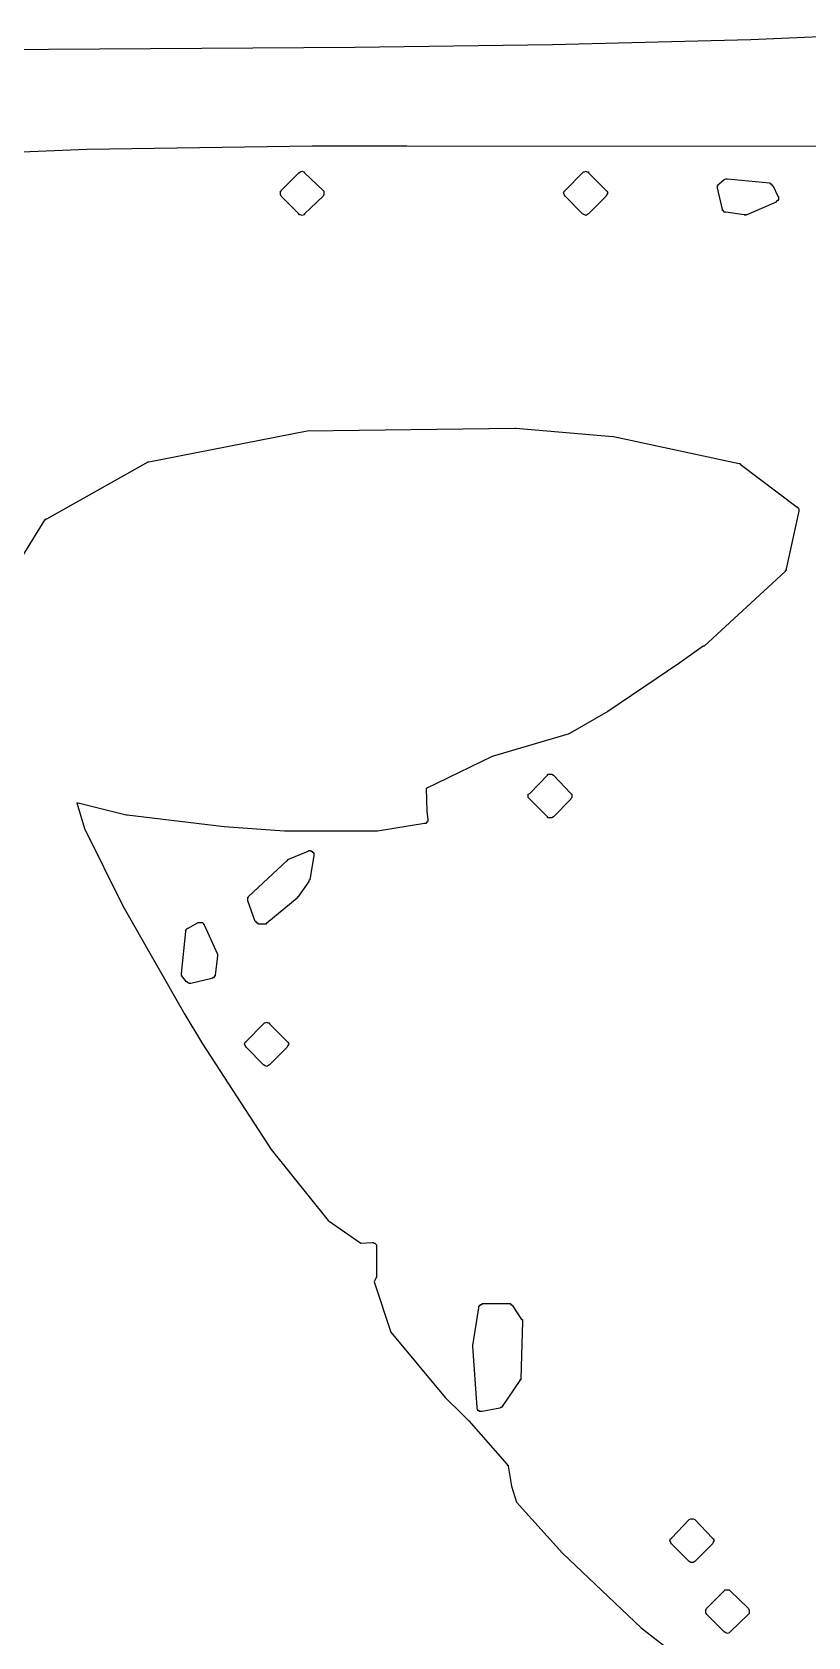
# Model space of a CAD drawing. Extents: x 83 to 346, y -162 to -57.
# Drawn here: x 143.3 to 144.227, y -141.394 to -139.478 of the extents above; entities that cross this region are included whole.
import ezdxf

# ---------------------------------------------------------------- set-up
doc = ezdxf.new("R2010")
doc.units = 0
doc.layers.add('BLACK', color=7, linetype='CONTINUOUS')

msp = doc.modelspace()

# ---------------------------------------------------------------- linework, layer by layer
at = {"layer": 'BLACK', "linetype": 'CONTINUOUS'}
for p, q in [((144.159, -139.487), (144.359, -139.478)), ((142.903, -139.501), (143.686, -139.496)), ((143.686, -139.496), (143.922, -139.493)), ((143.686, -139.496), (143.686, -139.496)), ((143.922, -139.493), (144.159, -139.487)), ((143.922, -139.493), (143.922, -139.493)), ((144.159, -139.487), (144.159, -139.487)), ((143.366, -139.618), (143.174, -139.626)), ((143.635, -139.614), (143.366, -139.618)), ((143.748, -139.614), (143.635, -139.614)), ((144.486, -139.615), (143.748, -139.614)), ((143.598, -139.667), (143.619, -139.646)), ((143.619, -139.646), (143.621, -139.645)), ((143.621, -139.645), (143.623, -139.644)), ((143.623, -139.644), (143.625, -139.645)), ((143.625, -139.645), (143.626, -139.646)), ((143.626, -139.646), (143.648, -139.667)), ((143.937, -139.667), (143.958, -139.646)), ((143.958, -139.646), (143.959, -139.645)), ((143.959, -139.645), (143.96, -139.645)), ((143.96, -139.645), (143.962, -139.644)), ((143.962, -139.644), (143.963, -139.645)), ((143.963, -139.645), (143.965, -139.645)), ((143.965, -139.645), (143.965, -139.646)), ((143.965, -139.646), (143.986, -139.667)), ((144.121, -139.659), (144.127, -139.654)), ((144.127, -139.654), (144.129, -139.653)), ((144.129, -139.653), (144.131, -139.653)), ((144.131, -139.653), (144.181, -139.658)), ((143.597, -139.67), (143.597, -139.668)), ((143.597, -139.668), (143.597, -139.668)), ((143.597, -139.668), (143.598, -139.668)), ((143.597, -139.672), (143.597, -139.67)), ((143.598, -139.674), (143.597, -139.672)), ((143.598, -139.668), (143.598, -139.667)), ((143.619, -139.695), (143.598, -139.674)), ((143.598, -139.674), (143.598, -139.674)), ((143.648, -139.674), (143.626, -139.695)), ((143.648, -139.667), (143.648, -139.667)), ((143.648, -139.667), (143.649, -139.668)), ((143.649, -139.672), (143.648, -139.674)), ((143.649, -139.668), (143.649, -139.67)), ((143.649, -139.67), (143.649, -139.672)), ((143.935, -139.67), (143.936, -139.668)), ((143.936, -139.672), (143.935, -139.67)), ((143.936, -139.668), (143.937, -139.667)), ((143.936, -139.668), (143.936, -139.668)), ((143.936, -139.668), (143.936, -139.668)), ((143.937, -139.674), (143.936, -139.672)), ((143.937, -139.667), (143.937, -139.667)), ((143.958, -139.695), (143.937, -139.674)), ((143.986, -139.674), (143.965, -139.695)), ((143.986, -139.667), (143.986, -139.667)), ((143.986, -139.667), (143.987, -139.668)), ((143.987, -139.672), (143.986, -139.674)), ((143.987, -139.668), (143.988, -139.67)), ((143.988, -139.67), (143.987, -139.672)), ((144.119, -139.662), (144.119, -139.661)), ((144.119, -139.661), (144.12, -139.661)), ((144.119, -139.663), (144.119, -139.662)), ((144.119, -139.662), (144.119, -139.662)), ((144.119, -139.664), (144.119, -139.663)), ((144.119, -139.663), (144.119, -139.663)), ((144.125, -139.69), (144.119, -139.664)), ((144.119, -139.664), (144.119, -139.664)), ((144.12, -139.66), (144.121, -139.659)), ((144.12, -139.661), (144.12, -139.66)), ((144.12, -139.661), (144.12, -139.661)), ((144.181, -139.658), (144.181, -139.658)), ((144.181, -139.658), (144.182, -139.659)), ((144.182, -139.659), (144.182, -139.659)), ((144.182, -139.659), (144.183, -139.659)), ((144.183, -139.659), (144.183, -139.659)), ((144.183, -139.659), (144.183, -139.659)), ((144.183, -139.659), (144.184, -139.66)), ((144.184, -139.66), (144.184, -139.66)), ((144.184, -139.66), (144.184, -139.661)), ((144.184, -139.661), (144.185, -139.661)), ((144.185, -139.661), (144.191, -139.674)), ((144.191, -139.674), (144.191, -139.674)), ((144.191, -139.674), (144.191, -139.674)), ((144.191, -139.674), (144.192, -139.675)), ((144.192, -139.675), (144.192, -139.676)), ((144.192, -139.676), (144.192, -139.676)), ((144.192, -139.676), (144.192, -139.676)), ((144.192, -139.676), (144.192, -139.677)), ((143.62, -139.696), (143.619, -139.695)), ((143.619, -139.695), (143.619, -139.695)), ((143.626, -139.695), (143.625, -139.696)), ((143.96, -139.696), (143.958, -139.695)), ((143.958, -139.695), (143.958, -139.695)), ((143.965, -139.695), (143.963, -139.696)), ((144.125, -139.691), (144.125, -139.69)), ((144.125, -139.69), (144.125, -139.69)), ((144.125, -139.69), (144.125, -139.69)), ((144.126, -139.691), (144.125, -139.691)), ((144.126, -139.692), (144.126, -139.691)), ((144.126, -139.691), (144.126, -139.691)), ((144.127, -139.693), (144.126, -139.692)), ((144.126, -139.692), (144.126, -139.692)), ((144.128, -139.693), (144.127, -139.693)), ((144.127, -139.693), (144.127, -139.693)), ((144.127, -139.693), (144.127, -139.693)), ((144.129, -139.693), (144.128, -139.693)), ((144.151, -139.696), (144.129, -139.693)), ((144.129, -139.693), (144.129, -139.693)), ((144.129, -139.693), (144.129, -139.693)), ((144.189, -139.681), (144.154, -139.696)), ((144.19, -139.68), (144.189, -139.68)), ((144.189, -139.68), (144.189, -139.681)), ((144.189, -139.681), (144.189, -139.681)), ((144.191, -139.679), (144.19, -139.68)), ((144.192, -139.678), (144.191, -139.679)), ((144.191, -139.679), (144.191, -139.679)), ((144.191, -139.679), (144.191, -139.679)), ((144.191, -139.679), (144.191, -139.679)), ((144.192, -139.677), (144.192, -139.678)), ((144.192, -139.678), (144.192, -139.678)), ((144.192, -139.678), (144.192, -139.678)), ((143.621, -139.696), (143.62, -139.696)), ((143.623, -139.697), (143.621, -139.696)), ((143.625, -139.696), (143.623, -139.697)), ((143.962, -139.697), (143.96, -139.696)), ((143.963, -139.696), (143.962, -139.697)), ((144.152, -139.696), (144.151, -139.696)), ((144.153, -139.696), (144.152, -139.697)), ((144.152, -139.697), (144.152, -139.696)), ((144.154, -139.696), (144.153, -139.696)), ((144.153, -139.696), (144.153, -139.696)), ((144.154, -139.696), (144.154, -139.696)), ((143.44, -139.991), (143.629, -139.954)), ((143.629, -139.954), (143.877, -139.951)), ((143.629, -139.954), (143.629, -139.954)), ((143.629, -139.954), (143.629, -139.954)), ((143.877, -139.951), (143.878, -139.951)), ((143.878, -139.951), (143.878, -139.951)), ((143.878, -139.951), (143.994, -139.961)), ((143.994, -139.961), (143.994, -139.961)), ((143.994, -139.961), (143.995, -139.961)), ((143.995, -139.961), (144.145, -139.993)), ((143.318, -140.059), (143.439, -139.991)), ((143.439, -139.991), (143.44, -139.991)), ((143.44, -139.991), (143.44, -139.991)), ((144.145, -139.993), (144.145, -139.993)), ((144.145, -139.993), (144.145, -139.993)), ((144.145, -139.993), (144.146, -139.993)), ((144.146, -139.993), (144.146, -139.994)), ((144.146, -139.994), (144.146, -139.994)), ((144.146, -139.994), (144.146, -139.994)), ((144.146, -139.994), (144.214, -140.045)), ((143.317, -140.06), (143.317, -140.059)), ((143.317, -140.059), (143.318, -140.059)), ((143.318, -140.059), (143.318, -140.059)), ((143.318, -140.059), (143.318, -140.059)), ((144.216, -140.05), (144.201, -140.119)), ((144.214, -140.045), (144.215, -140.045)), ((144.215, -140.045), (144.215, -140.046)), ((144.215, -140.046), (144.215, -140.046)), ((144.215, -140.046), (144.215, -140.046)), ((144.215, -140.046), (144.216, -140.047)), ((144.216, -140.047), (144.216, -140.048)), ((144.216, -140.048), (144.216, -140.048)), ((144.216, -140.048), (144.216, -140.048)), ((144.216, -140.048), (144.216, -140.049)), ((144.216, -140.049), (144.216, -140.05)), ((143.277, -140.123), (143.316, -140.06)), ((143.316, -140.06), (143.317, -140.06)), ((143.317, -140.06), (143.317, -140.06)), ((144.2, -140.122), (144.103, -140.211)), ((144.201, -140.121), (144.2, -140.121)), ((144.2, -140.121), (144.2, -140.121)), ((144.2, -140.121), (144.2, -140.122)), ((144.201, -140.119), (144.201, -140.12)), ((144.201, -140.12), (144.201, -140.12)), ((144.201, -140.12), (144.201, -140.121)), ((144.102, -140.211), (144.074, -140.231)), ((144.103, -140.211), (144.102, -140.211)), ((144.103, -140.211), (144.103, -140.211)), ((144.074, -140.231), (143.988, -140.289)), ((144.074, -140.231), (144.074, -140.231)), ((144.074, -140.231), (144.074, -140.231)), ((143.988, -140.289), (143.943, -140.315)), ((143.988, -140.289), (143.988, -140.289)), ((143.988, -140.289), (143.988, -140.289)), ((143.942, -140.316), (143.85, -140.343)), ((143.943, -140.315), (143.942, -140.316)), ((143.942, -140.316), (143.942, -140.316)), ((143.85, -140.343), (143.771, -140.381)), ((143.895, -140.387), (143.916, -140.365)), ((143.916, -140.365), (143.917, -140.364)), ((143.917, -140.364), (143.919, -140.364)), ((143.919, -140.364), (143.921, -140.364)), ((143.921, -140.364), (143.923, -140.365)), ((143.923, -140.365), (143.923, -140.365)), ((143.923, -140.365), (143.944, -140.387)), ((143.771, -140.381), (143.772, -140.408)), ((143.413, -140.413), (143.354, -140.398)), ((143.354, -140.398), (143.363, -140.429)), ((143.893, -140.388), (143.895, -140.387)), ((143.893, -140.39), (143.893, -140.388)), ((143.893, -140.392), (143.893, -140.39)), ((143.895, -140.394), (143.893, -140.392)), ((143.916, -140.415), (143.895, -140.394)), ((143.944, -140.394), (143.923, -140.415)), ((143.944, -140.387), (143.945, -140.388)), ((143.945, -140.392), (143.944, -140.393)), ((143.944, -140.393), (143.944, -140.394)), ((143.945, -140.388), (143.945, -140.388)), ((143.945, -140.388), (143.945, -140.39)), ((143.945, -140.39), (143.945, -140.392)), ((143.414, -140.413), (143.413, -140.413)), ((143.413, -140.413), (143.413, -140.413)), ((143.53, -140.427), (143.414, -140.413)), ((143.769, -140.423), (143.713, -140.432)), ((143.77, -140.423), (143.769, -140.423)), ((143.771, -140.423), (143.77, -140.423)), ((143.77, -140.423), (143.77, -140.423)), ((143.772, -140.422), (143.771, -140.422)), ((143.771, -140.422), (143.771, -140.423)), ((143.771, -140.423), (143.771, -140.423)), ((143.772, -140.408), (143.773, -140.418)), ((143.773, -140.42), (143.772, -140.421)), ((143.772, -140.421), (143.772, -140.421)), ((143.772, -140.421), (143.772, -140.422)), ((143.772, -140.422), (143.772, -140.422)), ((143.773, -140.418), (143.773, -140.419)), ((143.773, -140.419), (143.773, -140.42)), ((143.773, -140.42), (143.773, -140.42)), ((143.773, -140.42), (143.773, -140.42)), ((143.917, -140.416), (143.916, -140.415)), ((143.919, -140.416), (143.917, -140.416)), ((143.921, -140.416), (143.919, -140.416)), ((143.923, -140.415), (143.921, -140.416)), ((143.923, -140.415), (143.923, -140.415)), ((143.363, -140.429), (143.409, -140.521)), ((143.602, -140.432), (143.53, -140.427)), ((143.53, -140.427), (143.53, -140.427)), ((143.53, -140.427), (143.53, -140.427)), ((143.712, -140.432), (143.602, -140.432)), ((143.602, -140.432), (143.602, -140.432)), ((143.602, -140.432), (143.602, -140.432)), ((143.713, -140.432), (143.712, -140.432)), ((143.712, -140.432), (143.712, -140.432)), ((143.606, -140.466), (143.63, -140.456)), ((143.63, -140.456), (143.631, -140.455)), ((143.63, -140.456), (143.63, -140.456)), ((143.631, -140.455), (143.631, -140.455)), ((143.631, -140.455), (143.632, -140.455)), ((143.632, -140.455), (143.633, -140.455)), ((143.632, -140.455), (143.632, -140.455)), ((143.637, -140.461), (143.632, -140.49)), ((143.633, -140.455), (143.633, -140.456)), ((143.633, -140.456), (143.634, -140.456)), ((143.634, -140.456), (143.634, -140.456)), ((143.634, -140.456), (143.635, -140.456)), ((143.635, -140.456), (143.635, -140.456)), ((143.635, -140.456), (143.635, -140.457)), ((143.635, -140.457), (143.636, -140.457)), ((143.636, -140.457), (143.636, -140.457)), ((143.636, -140.457), (143.636, -140.458)), ((143.636, -140.458), (143.637, -140.458)), ((143.637, -140.458), (143.637, -140.459)), ((143.637, -140.459), (143.637, -140.459)), ((143.637, -140.459), (143.637, -140.46)), ((143.637, -140.46), (143.637, -140.46)), ((143.637, -140.46), (143.637, -140.461)), ((143.637, -140.461), (143.637, -140.461)), ((143.559, -140.51), (143.605, -140.467)), ((143.605, -140.467), (143.606, -140.467)), ((143.606, -140.467), (143.606, -140.466)), ((143.631, -140.492), (143.618, -140.511)), ((143.632, -140.49), (143.631, -140.491)), ((143.631, -140.491), (143.631, -140.492)), ((143.631, -140.492), (143.631, -140.492)), ((143.631, -140.492), (143.631, -140.492)), ((143.632, -140.49), (143.632, -140.49)), ((143.632, -140.49), (143.632, -140.49)), ((143.558, -140.512), (143.558, -140.511)), ((143.558, -140.511), (143.558, -140.511)), ((143.558, -140.511), (143.558, -140.511)), ((143.558, -140.511), (143.559, -140.511)), ((143.558, -140.513), (143.558, -140.512)), ((143.558, -140.514), (143.558, -140.513)), ((143.558, -140.513), (143.558, -140.513)), ((143.558, -140.513), (143.558, -140.513)), ((143.558, -140.515), (143.558, -140.514)), ((143.567, -140.54), (143.558, -140.515)), ((143.558, -140.515), (143.558, -140.515)), ((143.558, -140.515), (143.558, -140.515)), ((143.559, -140.511), (143.559, -140.51)), ((143.559, -140.51), (143.559, -140.51)), ((143.559, -140.51), (143.559, -140.51)), ((143.617, -140.512), (143.581, -140.542)), ((143.618, -140.511), (143.617, -140.511)), ((143.617, -140.511), (143.617, -140.512)), ((143.409, -140.521), (143.483, -140.651)), ((143.479, -140.602), (143.484, -140.552)), ((143.484, -140.551), (143.484, -140.55)), ((143.484, -140.55), (143.484, -140.55)), ((143.484, -140.55), (143.485, -140.55)), ((143.484, -140.552), (143.484, -140.551)), ((143.484, -140.551), (143.484, -140.551)), ((143.485, -140.549), (143.486, -140.548)), ((143.485, -140.55), (143.485, -140.549)), ((143.485, -140.549), (143.485, -140.549)), ((143.486, -140.548), (143.486, -140.548)), ((143.486, -140.548), (143.487, -140.548)), ((143.487, -140.548), (143.499, -140.541)), ((143.499, -140.541), (143.499, -140.541)), ((143.499, -140.541), (143.5, -140.541)), ((143.5, -140.541), (143.5, -140.541)), ((143.5, -140.541), (143.501, -140.541)), ((143.501, -140.541), (143.501, -140.541)), ((143.501, -140.541), (143.501, -140.541)), ((143.501, -140.541), (143.502, -140.541)), ((143.502, -140.541), (143.503, -140.541)), ((143.503, -140.541), (143.503, -140.541)), ((143.503, -140.541), (143.503, -140.541)), ((143.503, -140.541), (143.504, -140.541)), ((143.504, -140.541), (143.505, -140.542)), ((143.505, -140.542), (143.505, -140.542)), ((143.505, -140.542), (143.505, -140.542)), ((143.505, -140.542), (143.505, -140.543)), ((143.505, -140.543), (143.506, -140.543)), ((143.506, -140.543), (143.506, -140.544)), ((143.506, -140.544), (143.506, -140.544)), ((143.506, -140.544), (143.522, -140.579)), ((143.568, -140.54), (143.567, -140.54)), ((143.568, -140.541), (143.568, -140.54)), ((143.569, -140.541), (143.568, -140.541)), ((143.568, -140.541), (143.568, -140.541)), ((143.569, -140.542), (143.569, -140.541)), ((143.57, -140.542), (143.569, -140.542)), ((143.571, -140.543), (143.57, -140.542)), ((143.57, -140.542), (143.57, -140.542)), ((143.57, -140.542), (143.57, -140.542)), ((143.572, -140.543), (143.571, -140.543)), ((143.578, -140.543), (143.572, -140.543)), ((143.579, -140.543), (143.578, -140.543)), ((143.58, -140.543), (143.579, -140.543)), ((143.581, -140.542), (143.58, -140.542)), ((143.58, -140.542), (143.58, -140.543)), ((143.58, -140.543), (143.58, -140.543)), ((143.58, -140.543), (143.58, -140.543)), ((143.581, -140.542), (143.581, -140.542)), ((143.581, -140.542), (143.581, -140.542)), ((143.581, -140.542), (143.581, -140.542)), ((143.522, -140.581), (143.519, -140.604)), ((143.522, -140.579), (143.522, -140.579)), ((143.522, -140.579), (143.522, -140.579)), ((143.522, -140.579), (143.522, -140.58)), ((143.522, -140.58), (143.522, -140.58)), ((143.522, -140.58), (143.522, -140.581)), ((143.522, -140.581), (143.522, -140.581)), ((143.479, -140.604), (143.479, -140.602)), ((143.48, -140.606), (143.479, -140.604)), ((143.485, -140.612), (143.48, -140.606)), ((143.486, -140.612), (143.485, -140.612)), ((143.486, -140.613), (143.486, -140.612)), ((143.487, -140.613), (143.486, -140.613)), ((143.486, -140.613), (143.486, -140.613)), ((143.486, -140.613), (143.486, -140.613)), ((143.488, -140.614), (143.487, -140.613)), ((143.489, -140.614), (143.488, -140.614)), ((143.488, -140.614), (143.488, -140.614)), ((143.488, -140.614), (143.488, -140.614)), ((143.49, -140.614), (143.489, -140.614)), ((143.515, -140.608), (143.49, -140.614)), ((143.516, -140.607), (143.515, -140.608)), ((143.515, -140.608), (143.515, -140.608)), ((143.515, -140.608), (143.515, -140.608)), ((143.517, -140.607), (143.516, -140.607)), ((143.518, -140.606), (143.517, -140.607)), ((143.517, -140.607), (143.517, -140.607)), ((143.517, -140.607), (143.517, -140.607)), ((143.519, -140.605), (143.518, -140.605)), ((143.518, -140.605), (143.518, -140.606)), ((143.518, -140.606), (143.518, -140.606)), ((143.518, -140.606), (143.518, -140.606)), ((143.519, -140.604), (143.519, -140.604)), ((143.519, -140.604), (143.519, -140.604)), ((143.519, -140.604), (143.519, -140.605)), ((143.483, -140.651), (143.504, -140.686)), ((143.556, -140.683), (143.577, -140.662)), ((143.577, -140.662), (143.578, -140.661)), ((143.578, -140.661), (143.579, -140.661)), ((143.579, -140.661), (143.581, -140.66)), ((143.581, -140.66), (143.582, -140.661)), ((143.582, -140.661), (143.584, -140.661)), ((143.584, -140.661), (143.584, -140.662)), ((143.584, -140.662), (143.605, -140.683)), ((143.504, -140.686), (143.586, -140.812)), ((143.554, -140.686), (143.555, -140.684)), ((143.555, -140.688), (143.554, -140.686)), ((143.555, -140.684), (143.556, -140.683)), ((143.555, -140.684), (143.555, -140.684)), ((143.555, -140.684), (143.555, -140.684)), ((143.556, -140.69), (143.555, -140.688)), ((143.556, -140.683), (143.556, -140.683)), ((143.577, -140.711), (143.556, -140.69)), ((143.605, -140.69), (143.584, -140.711)), ((143.605, -140.683), (143.605, -140.683)), ((143.605, -140.683), (143.606, -140.684)), ((143.606, -140.688), (143.605, -140.69)), ((143.606, -140.684), (143.607, -140.686)), ((143.607, -140.686), (143.606, -140.688)), ((143.579, -140.712), (143.577, -140.711)), ((143.577, -140.711), (143.577, -140.711)), ((143.584, -140.711), (143.582, -140.712)), ((143.581, -140.713), (143.579, -140.712)), ((143.582, -140.712), (143.581, -140.713)), ((143.586, -140.812), (143.654, -140.897)), ((143.654, -140.897), (143.693, -140.924)), ((143.693, -140.924), (143.707, -140.923)), ((143.707, -140.923), (143.707, -140.923)), ((143.707, -140.923), (143.708, -140.923)), ((143.708, -140.923), (143.708, -140.923)), ((143.708, -140.923), (143.709, -140.924)), ((143.709, -140.924), (143.709, -140.924)), ((143.709, -140.924), (143.709, -140.924)), ((143.709, -140.924), (143.71, -140.924)), ((143.71, -140.924), (143.711, -140.925)), ((143.711, -140.925), (143.711, -140.925)), ((143.711, -140.925), (143.711, -140.925)), ((143.711, -140.925), (143.712, -140.926)), ((143.712, -140.926), (143.712, -140.926)), ((143.712, -140.926), (143.712, -140.926)), ((143.712, -140.926), (143.712, -140.926)), ((143.712, -140.926), (143.712, -140.927)), ((143.712, -140.927), (143.712, -140.928)), ((143.712, -140.928), (143.712, -140.928)), ((143.712, -140.928), (143.712, -140.928)), ((143.712, -140.928), (143.712, -140.963)), ((143.712, -140.964), (143.709, -140.97)), ((143.709, -140.97), (143.729, -141.03)), ((143.712, -140.963), (143.712, -140.964)), ((143.712, -140.964), (143.712, -140.964)), ((143.835, -140.999), (143.835, -140.998)), ((143.835, -140.998), (143.836, -140.998)), ((143.836, -140.998), (143.836, -140.997)), ((143.836, -140.997), (143.837, -140.997)), ((143.836, -140.998), (143.836, -140.998)), ((143.837, -140.997), (143.837, -140.997)), ((143.837, -140.997), (143.838, -140.997)), ((143.838, -140.997), (143.838, -140.996)), ((143.838, -140.996), (143.839, -140.996)), ((143.839, -140.996), (143.839, -140.996)), ((143.839, -140.996), (143.869, -140.996)), ((143.869, -140.996), (143.87, -140.996)), ((143.87, -140.996), (143.87, -140.996)), ((143.87, -140.996), (143.871, -140.996)), ((143.871, -140.996), (143.871, -140.996)), ((143.871, -140.996), (143.872, -140.996)), ((143.872, -140.996), (143.872, -140.997)), ((143.872, -140.997), (143.873, -140.997)), ((143.873, -140.997), (143.873, -140.997)), ((143.873, -140.997), (143.873, -140.998)), ((143.873, -140.998), (143.874, -140.998)), ((143.874, -140.998), (143.885, -141.015)), ((143.827, -141.046), (143.834, -141.001)), ((143.834, -141), (143.834, -140.999)), ((143.834, -140.999), (143.835, -140.999)), ((143.834, -141.001), (143.834, -141)), ((143.835, -140.999), (143.835, -140.999)), ((143.885, -141.015), (143.886, -141.015)), ((143.886, -141.015), (143.886, -141.016)), ((143.886, -141.016), (143.886, -141.016)), ((143.886, -141.016), (143.886, -141.016)), ((143.886, -141.016), (143.886, -141.017)), ((143.886, -141.017), (143.886, -141.018)), ((143.729, -141.03), (143.794, -141.108)), ((143.886, -141.018), (143.884, -141.085)), ((143.827, -141.047), (143.827, -141.046)), ((143.832, -141.12), (143.827, -141.047)), ((143.827, -141.047), (143.827, -141.047)), ((143.883, -141.088), (143.862, -141.119)), ((143.884, -141.087), (143.883, -141.087)), ((143.883, -141.087), (143.883, -141.088)), ((143.884, -141.085), (143.884, -141.085)), ((143.884, -141.085), (143.884, -141.086)), ((143.884, -141.086), (143.884, -141.086)), ((143.884, -141.086), (143.884, -141.087)), ((143.794, -141.108), (143.813, -141.127)), ((143.813, -141.127), (143.813, -141.127)), ((143.813, -141.127), (143.813, -141.127)), ((143.813, -141.127), (143.822, -141.136)), ((143.832, -141.121), (143.832, -141.12)), ((143.832, -141.122), (143.832, -141.121)), ((143.832, -141.121), (143.832, -141.121)), ((143.832, -141.121), (143.832, -141.121)), ((143.833, -141.123), (143.832, -141.122)), ((143.832, -141.122), (143.832, -141.122)), ((143.833, -141.124), (143.833, -141.123)), ((143.833, -141.123), (143.833, -141.123)), ((143.834, -141.124), (143.833, -141.124)), ((143.835, -141.124), (143.834, -141.124)), ((143.834, -141.124), (143.834, -141.124)), ((143.835, -141.125), (143.835, -141.124)), ((143.836, -141.125), (143.835, -141.125)), ((143.835, -141.125), (143.835, -141.125)), ((143.837, -141.125), (143.836, -141.125)), ((143.836, -141.125), (143.836, -141.125)), ((143.838, -141.125), (143.837, -141.125)), ((143.837, -141.125), (143.837, -141.125)), ((143.859, -141.121), (143.838, -141.125)), ((143.86, -141.12), (143.859, -141.121)), ((143.859, -141.121), (143.859, -141.121)), ((143.861, -141.12), (143.86, -141.12)), ((143.862, -141.119), (143.861, -141.12)), ((143.861, -141.12), (143.861, -141.12)), ((143.861, -141.12), (143.861, -141.12)), ((143.861, -141.12), (143.861, -141.12)), ((143.862, -141.119), (143.862, -141.119)), ((143.822, -141.136), (143.868, -141.188)), ((143.868, -141.188), (143.868, -141.188)), ((143.868, -141.188), (143.868, -141.188)), ((143.868, -141.188), (143.868, -141.189)), ((143.868, -141.189), (143.869, -141.189)), ((143.869, -141.189), (143.869, -141.19)), ((143.869, -141.19), (143.869, -141.19)), ((143.869, -141.19), (143.873, -141.214)), ((143.873, -141.214), (143.879, -141.233)), ((143.879, -141.233), (143.934, -141.294)), ((144.064, -141.276), (144.085, -141.254)), ((144.085, -141.254), (144.087, -141.253)), ((144.085, -141.254), (144.085, -141.254)), ((144.087, -141.253), (144.089, -141.253)), ((144.089, -141.253), (144.09, -141.253)), ((144.09, -141.253), (144.092, -141.254)), ((144.092, -141.254), (144.113, -141.276)), ((144.062, -141.279), (144.063, -141.277)), ((144.063, -141.281), (144.062, -141.279)), ((144.063, -141.277), (144.064, -141.276)), ((144.064, -141.283), (144.063, -141.281)), ((144.085, -141.304), (144.064, -141.283)), ((144.113, -141.283), (144.092, -141.304)), ((144.113, -141.276), (144.113, -141.276)), ((144.113, -141.276), (144.114, -141.277)), ((144.114, -141.281), (144.113, -141.283)), ((144.113, -141.283), (144.113, -141.283)), ((144.114, -141.277), (144.114, -141.277)), ((144.114, -141.277), (144.115, -141.279)), ((144.115, -141.279), (144.114, -141.281)), ((143.934, -141.294), (144.028, -141.383)), ((144.087, -141.305), (144.085, -141.304)), ((144.085, -141.304), (144.085, -141.304)), ((144.092, -141.304), (144.09, -141.305)), ((144.089, -141.305), (144.087, -141.305)), ((144.09, -141.305), (144.089, -141.305)), ((144.106, -141.36), (144.127, -141.339)), ((144.127, -141.339), (144.128, -141.338)), ((144.127, -141.339), (144.127, -141.339)), ((144.128, -141.338), (144.129, -141.338)), ((144.129, -141.338), (144.131, -141.338)), ((144.131, -141.338), (144.133, -141.338)), ((144.133, -141.338), (144.134, -141.339)), ((144.134, -141.339), (144.156, -141.36)), ((144.105, -141.362), (144.106, -141.36)), ((144.105, -141.364), (144.105, -141.362)), ((144.106, -141.36), (144.106, -141.36)), ((144.156, -141.36), (144.157, -141.362)), ((144.157, -141.362), (144.157, -141.364)), ((144.105, -141.366), (144.105, -141.364)), ((144.106, -141.366), (144.105, -141.366)), ((144.106, -141.367), (144.106, -141.366)), ((144.127, -141.388), (144.106, -141.367)), ((144.156, -141.367), (144.134, -141.388)), ((144.157, -141.366), (144.156, -141.367)), ((144.156, -141.367), (144.156, -141.367)), ((144.157, -141.364), (144.157, -141.366)), ((144.028, -141.383), (144.222, -141.534)), ((144.129, -141.389), (144.127, -141.388)), ((144.131, -141.39), (144.129, -141.389)), ((144.133, -141.389), (144.131, -141.39)), ((144.134, -141.388), (144.133, -141.389))]:
    msp.add_line(p, q, dxfattribs=at)

doc.saveas('drawing.dxf')
